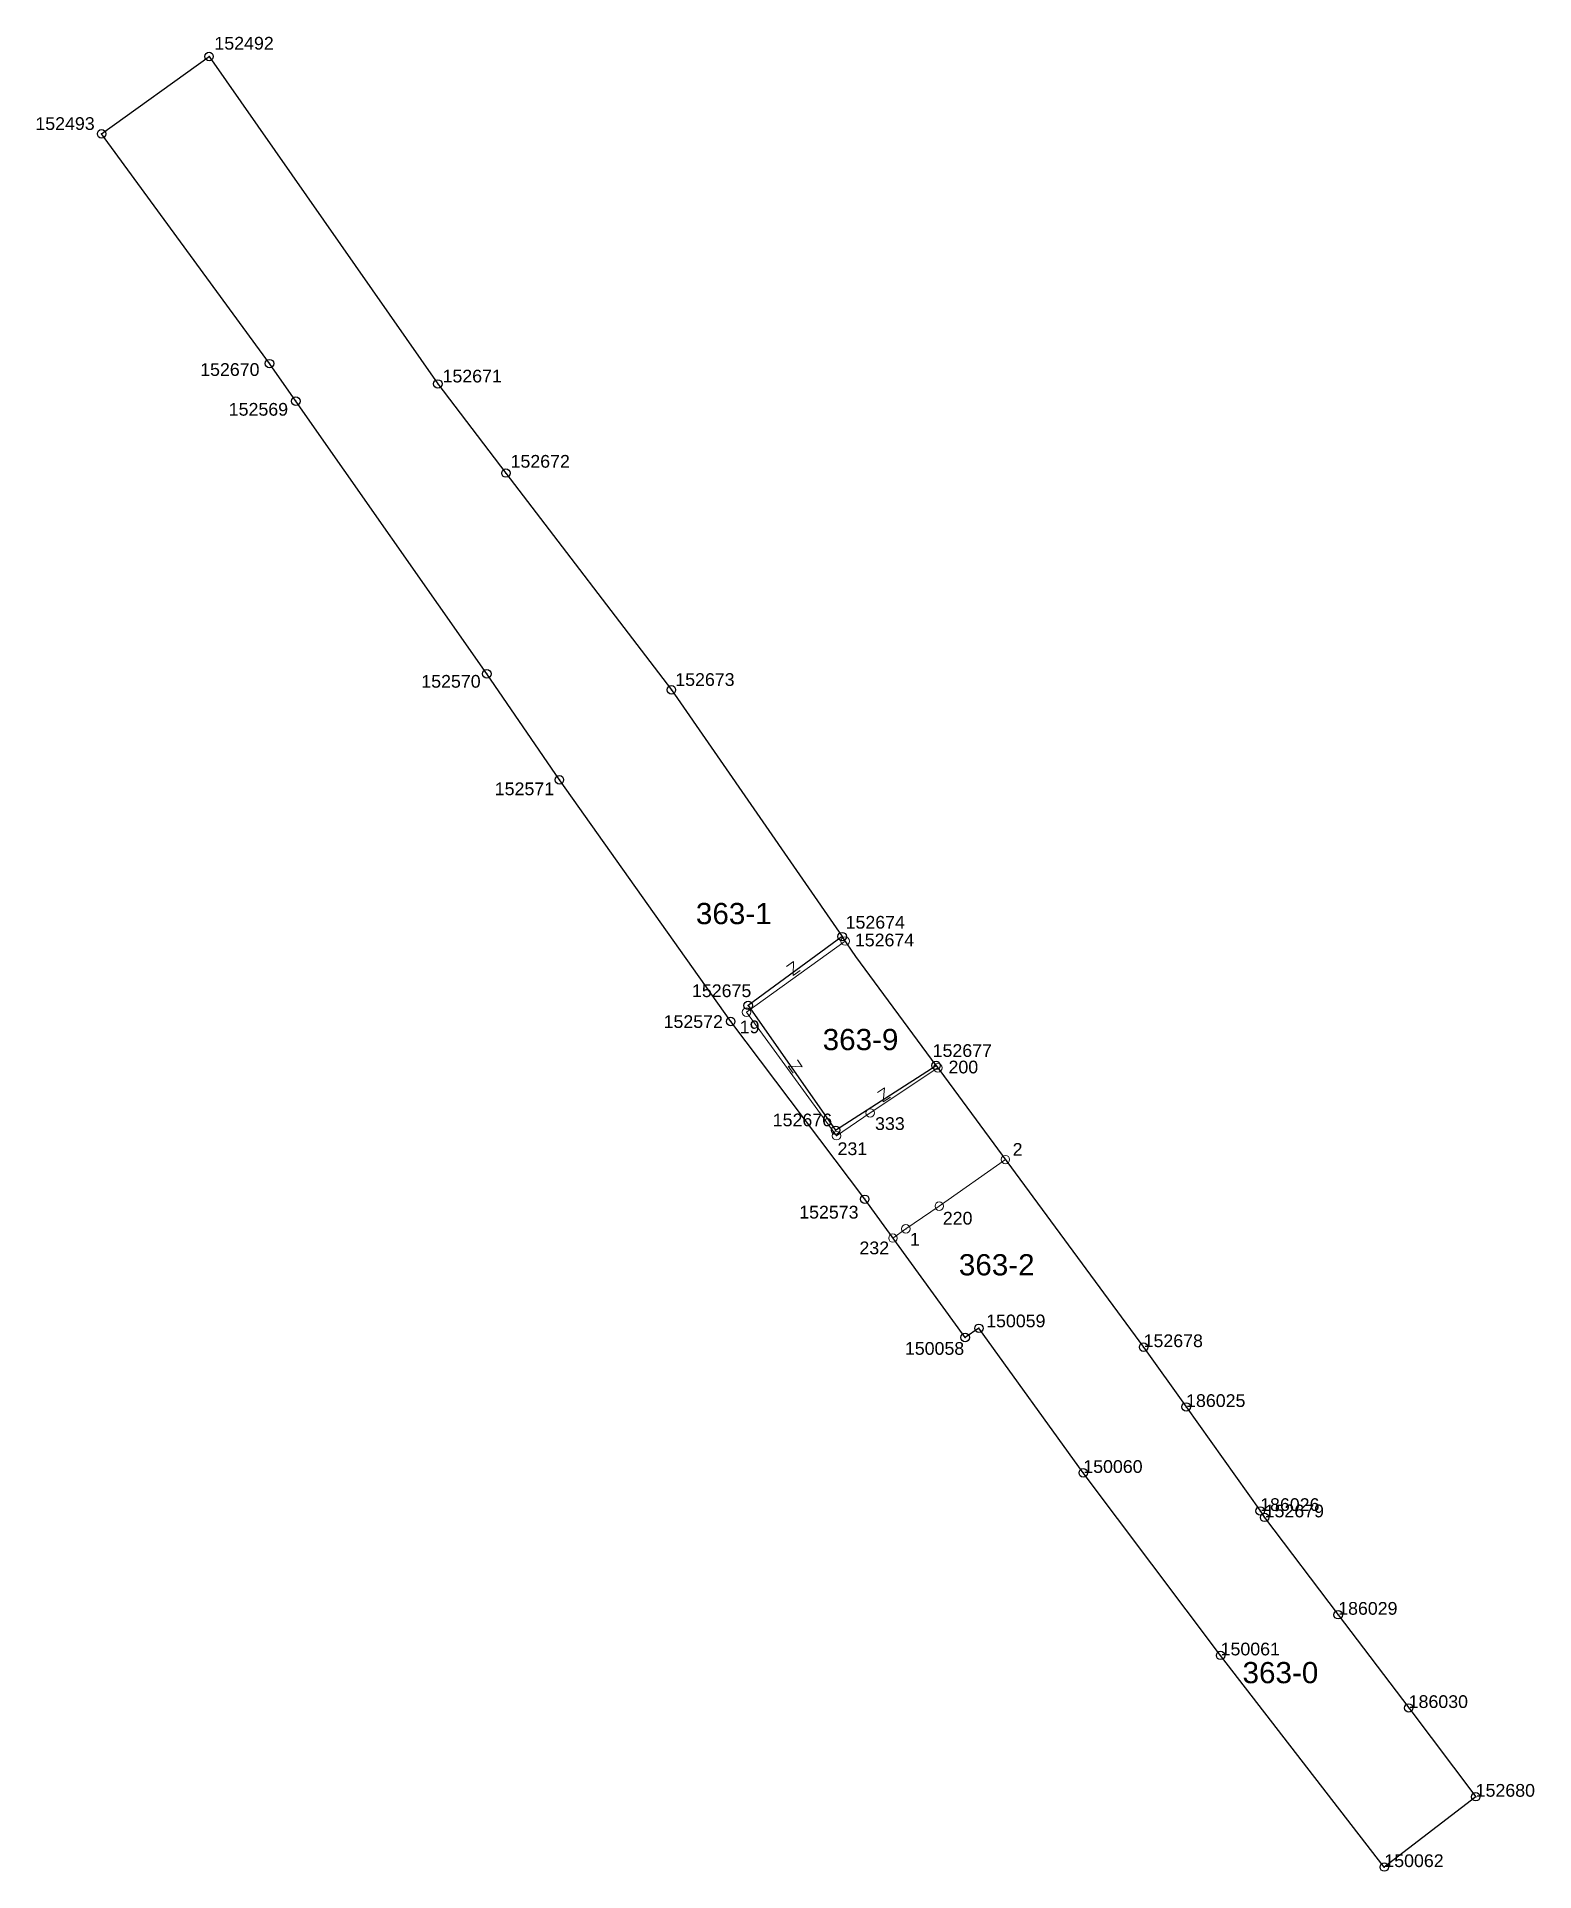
# Model space of a CAD drawing. Header units: metres. Extents: x 7513006 to 7513183, y 4693079 to 4693296.
import ezdxf
from ezdxf.enums import TextEntityAlignment as Align

# ---------------------------------------------------------------- set-up
doc = ezdxf.new("R2010")
doc.units = ezdxf.units.M
doc.header["$PDMODE"] = 32
doc.header["$PDSIZE"] = 1
for name, color, linetype in [('FERIZAJ_A10_PAR_PARCEL_TXT', 7, 'Continuous'), ('FERIZAJ_PAR_PARCELGEOM_ILI', 7, 'Continuous'), ('Nr e Pikave Gjeodezike te Parceles Baze', 7, 'Continuous'), ('Nr Parceles Baze', 7, 'Continuous'), ('Parcela Baze', 7, 'Continuous'), ('Pikat', 7, 'Continuous')]:
    doc.layers.add(name, color=color, linetype=linetype)
doc.layers.add('Parc-Re', color=1, linetype='Continuous', lineweight=0)
doc.layers.add('Pikat Ndarjes', color=1, linetype='Continuous', lineweight=0)
doc.styles.get("Standard").update_dxf_attribs({"font": 'arial.ttf'})

msp = doc.modelspace()

# ---------------------------------------------------------------- linework, layer by layer
at = {"layer": 'FERIZAJ_PAR_PARCELGEOM_ILI', "color": 7, "linetype": 'Continuous'}
msp.add_lwpolyline([(7513112.19, 4693174.33), (7513102.74, 4693187.16), (7513101.12, 4693189.51), (7513090.04, 4693181.4), (7513100.35, 4693166.68), (7513112.19, 4693174.33)], close=True, dxfattribs=at)
at = {"layer": 'Parc-Re', "flags": 128}
for points in [[(7513107.11, 4693153.98), (7513108.63, 4693155.06), (7513112.57, 4693157.74), (7513120.37, 4693163.23), (7513112.4, 4693174.04), (7513104.42, 4693168.72), (7513100.45, 4693166.04), (7513089.85, 4693180.61), (7513101.48, 4693188.99), (7513101.12, 4693189.51), (7513080.99, 4693218.6), (7513061.49, 4693244.15), (7513053.46, 4693254.65), (7513026.48, 4693293.24), (7513013.82, 4693284.13), (7513033.62, 4693257.05), (7513036.71, 4693252.63), (7513059.23, 4693220.48), (7513067.79, 4693207.99), (7513087.98, 4693179.51), (7513103.78, 4693158.55), (7513107.11, 4693153.98)], [(7513089.85, 4693180.61), (7513100.45, 4693166.04), (7513104.42, 4693168.72), (7513112.4, 4693174.04), (7513112.19, 4693174.33), (7513102.74, 4693187.16), (7513101.48, 4693188.99), (7513089.85, 4693180.61)]]:
    msp.add_lwpolyline(points, dxfattribs=at)
msp.add_lwpolyline([(7513120.37, 4693163.23), (7513112.57, 4693157.74), (7513108.63, 4693155.06), (7513107.11, 4693153.98), (7513115.62, 4693142.26), (7513117.25, 4693143.34), (7513129.55, 4693126.3), (7513145.74, 4693104.79), (7513165.04, 4693079.84), (7513175.81, 4693088.13), (7513167.91, 4693098.59), (7513159.6, 4693109.58), (7513150.93, 4693121.06), (7513150.4, 4693121.81), (7513141.67, 4693134.07), (7513136.66, 4693141.12)], close=True, dxfattribs=at)
at = {"layer": 'Parcela Baze'}
msp.add_lwpolyline([(7513115.62, 4693142.26), (7513103.78, 4693158.55), (7513087.98, 4693179.51), (7513067.79, 4693207.99), (7513059.23, 4693220.48), (7513036.71, 4693252.63), (7513033.62, 4693257.05), (7513013.82, 4693284.13), (7513026.48, 4693293.24), (7513053.46, 4693254.65), (7513061.49, 4693244.15), (7513080.99, 4693218.6), (7513101.12, 4693189.51), (7513090.04, 4693181.4), (7513100.35, 4693166.68), (7513112.19, 4693174.33), (7513136.66, 4693141.12), (7513141.67, 4693134.07), (7513150.4, 4693121.81), (7513150.93, 4693121.06), (7513159.6, 4693109.58), (7513167.91, 4693098.59), (7513175.81, 4693088.13), (7513165.04, 4693079.84), (7513145.74, 4693104.79), (7513129.55, 4693126.3), (7513117.25, 4693143.34), (7513115.62, 4693142.26)], dxfattribs=at)
at = {"layer": 'Pikat'}
for p in [(7513026.48, 4693293.24), (7513013.82, 4693284.13), (7513033.62, 4693257.05), (7513053.46, 4693254.65), (7513036.71, 4693252.63), (7513061.49, 4693244.15), (7513059.23, 4693220.48), (7513080.99, 4693218.6), (7513067.79, 4693207.99), (7513101.12, 4693189.51), (7513087.98, 4693179.51), (7513090.04, 4693181.4), (7513112.19, 4693174.33), (7513100.35, 4693166.68), (7513103.78, 4693158.55), (7513117.25, 4693143.34), (7513115.62, 4693142.26), (7513136.66, 4693141.12), (7513141.67, 4693134.07), (7513129.55, 4693126.3), (7513150.4, 4693121.81), (7513150.93, 4693121.06), (7513159.6, 4693109.58), (7513145.74, 4693104.79), (7513167.91, 4693098.59), (7513175.81, 4693088.13), (7513165.04, 4693079.84)]:
    msp.add_point(p, dxfattribs=at)
at = {"layer": 'Pikat Ndarjes', "flags": 128}
for points in [[(7513094.58, 4693185.97), (7513095.39, 4693186.56), (7513095.35, 4693184.92), (7513096.16, 4693185.51)], [(7513095.84, 4693174.97), (7513096.41, 4693174.16), (7513094.77, 4693174.23), (7513095.35, 4693173.41)], [(7513105.27, 4693171.13), (7513106.11, 4693171.68), (7513105.97, 4693170.04), (7513106.81, 4693170.58)]]:
    msp.add_lwpolyline(points, dxfattribs=at)
at = {"layer": 'Pikat Ndarjes'}
for p in [(7513101.48, 4693188.99), (7513089.85, 4693180.61), (7513112.4, 4693174.04), (7513104.42, 4693168.72), (7513100.45, 4693166.04), (7513120.37, 4693163.23), (7513112.57, 4693157.74), (7513107.11, 4693153.98), (7513108.63, 4693155.06)]:
    msp.add_point(p, dxfattribs=at)

# ---------------------------------------------------------------- texts
at = {"layer": 'FERIZAJ_A10_PAR_PARCEL_TXT'}
for s, p in [('363-9', (7513103.29, 4693177.38)), ('363-0', (7513152.79, 4693102.76))]:
    msp.add_text(s, height=2.5, dxfattribs=at).set_placement(p, align=Align.MIDDLE_CENTER)
at = {"layer": 'Nr e Pikave Gjeodezike te Parceles Baze'}
for s, p in [('152492', (7513027.12, 4693294.06)), ('152493', (7513006.01, 4693284.59)), ('152670', (7513025.44, 4693255.6)), ('152671', (7513054.01, 4693254.83)), ('152569', (7513028.81, 4693250.91)), ('152672', (7513062.03, 4693244.78)), ('152570', (7513051.51, 4693218.85)), ('152673', (7513081.45, 4693219.06)), ('152571', (7513060.17, 4693206.18)), ('152674', (7513101.53, 4693190.45)), ('152675', (7513083.42, 4693182.38)), ('152572', (7513080.07, 4693178.74)), ('152677', (7513111.79, 4693175.33)), ('152676', (7513092.94, 4693167.15)), ('152573', (7513096.06, 4693156.28)), ('150059', (7513118.1, 4693143.46)), ('150058', (7513108.52, 4693140.22)), ('152678', (7513136.66, 4693141.12)), ('186025', (7513141.67, 4693134.07)), ('150060', (7513129.55, 4693126.3)), ('186026', (7513150.4, 4693121.81)), ('152679', (7513150.93, 4693121.06)), ('186029', (7513159.6, 4693109.58)), ('150061', (7513145.74, 4693104.79)), ('186030', (7513167.91, 4693098.59)), ('152680', (7513175.81, 4693088.13)), ('150062', (7513165.04, 4693079.84))]:
    msp.add_text(s, height=1.5, dxfattribs=at).set_placement(p)
at = {"layer": 'Nr Parceles Baze'}
for s, p in [('363-1', (7513083.88, 4693190.98)), ('363-2', (7513114.88, 4693149.58))]:
    msp.add_text(s, height=2.5, dxfattribs=at).set_placement(p)
at = {"layer": 'Pikat Ndarjes', "char_height": 1.5, "attachment_point": 1}
for s, insert in [('152674', (7513102.62, 4693189.86)), ('19', (7513089.05, 4693179.62)), ('200', (7513113.66, 4693174.89)), ('333', (7513105, 4693168.22)), ('231', (7513100.58, 4693165.26)), ('2', (7513121.22, 4693165.18)), ('220', (7513112.99, 4693157.07)), ('1', (7513109.11, 4693154.59)), ('232', (7513103.16, 4693153.57))]:
    msp.add_mtext_dynamic_manual_height_columns(s, width=1.4646, gutter_width=1, heights=[0], dxfattribs=dict(at, insert=insert))

doc.saveas('drawing.dxf')
